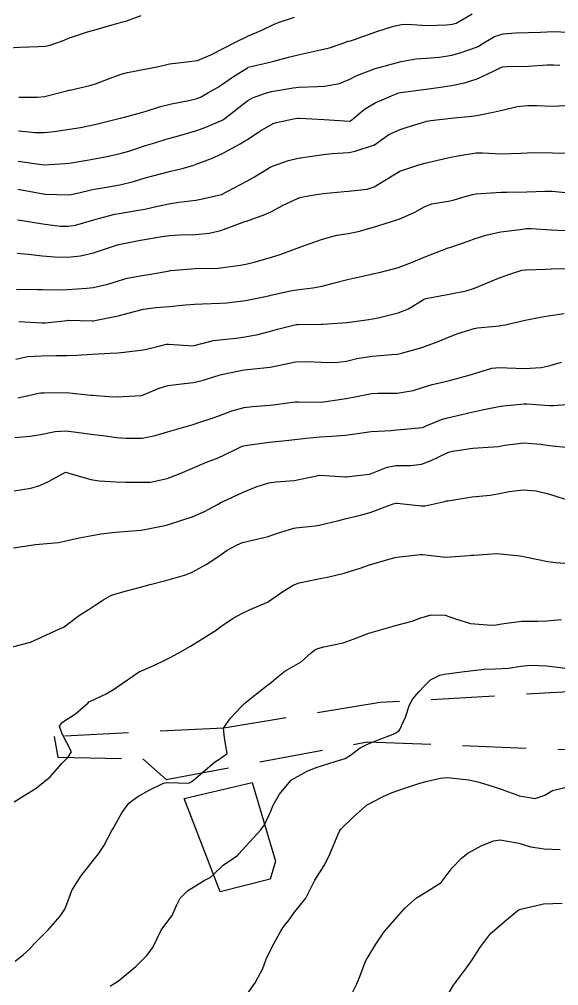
# Model space of a CAD drawing. Header units: metres. Extents: x 298520 to 308411, y 7433745 to 7450750.
# Drawn here: x 300949.8 to 300992.2, y 7448143.8 to 7448219.8 of the extents above; entities that cross this region are included whole.
import ezdxf

# ---------------------------------------------------------------- set-up
doc = ezdxf.new("R2010")
doc.units = ezdxf.units.M
doc.header["$LTSCALE"] = 10
doc.linetypes.add('DASHED', pattern=[0.75, 0.5, -0.25])
for name, color, linetype in [('Curvas de Nivel 1m', 11, 'Continuous'), ('Curvas de Nivel 5m', 15, 'Continuous'), ('Edificações', 30, 'Continuous'), ('Vias Secundárias', 230, 'DASHED')]:
    doc.layers.add(name, color=color, linetype=linetype)

msp = doc.modelspace()

# ---------------------------------------------------------------- linework, layer by layer
at = {"layer": 'Curvas de Nivel 1m', "flags": 128}
for points, elevation in [([(300949.741, 7448211.047), (300951.052, 7448210.924), (300951.74, 7448210.926), (300952.542, 7448211.019), (300953.743, 7448211.18), (300954.619, 7448211.317), (300955.747, 7448211.555), (300957.626, 7448212.026), (300957.752, 7448212.066), (300957.82, 7448212.082), (300958.07, 7448212.147), (300959.391, 7448212.499), (300959.758, 7448212.619), (300960.892, 7448212.988), (300961.764, 7448213.185), (300963.114, 7448213.438), (300963.768, 7448213.606), (300964.098, 7448213.748), (300964.668, 7448214.071), (300965.368, 7448214.475), (300965.783, 7448214.732), (300966.567, 7448215.273), (300967.726, 7448216.031), (300967.803, 7448216.064), (300969.378, 7448216.444), (300969.808, 7448216.554), (300970.949, 7448216.861), (300971.814, 7448217.068), (300973.234, 7448217.386), (300973.818, 7448217.504), (300974.175, 7448217.601), (300975.19, 7448217.946), (300975.662, 7448218.104), (300975.825, 7448218.148), (300976.141, 7448218.251), (300977.832, 7448218.849), (300979.228, 7448219.29), (300979.838, 7448219.43), (300980.282, 7448219.443), (300981.838, 7448219.349), (300983.383, 7448219.391), (300983.839, 7448219.449), (300984.132, 7448219.545), (300984.644, 7448219.832), (300985.406, 7448220.268)], 704), ([(300948.506, 7448217.573), (300949.817, 7448217.646), (300951.276, 7448217.687), (300951.818, 7448217.721), (300952.231, 7448217.803), (300953.318, 7448218.205), (300953.668, 7448218.358), (300953.825, 7448218.414), (300955.169, 7448218.847), (300955.832, 7448219.044), (300957.088, 7448219.414), (300957.837, 7448219.604), (300958.256, 7448219.728), (300959.388, 7448220.135)], 702), ([(300949.768, 7448213.717), (300951.239, 7448213.7), (300951.768, 7448213.749), (300953.546, 7448214.202), (300953.72, 7448214.255), (300953.774, 7448214.269), (300955.339, 7448214.625), (300955.782, 7448214.762), (300956.81, 7448215.143), (300957.793, 7448215.508), (300958.291, 7448215.65), (300959.8, 7448215.933), (300959.965, 7448215.964), (300960.734, 7448216.121), (300961.595, 7448216.322), (300961.805, 7448216.366), (300962.078, 7448216.378), (300963.808, 7448216.589), (300964.842, 7448217.04), (300965.818, 7448217.552), (300966.785, 7448218.046), (300967.828, 7448218.547), (300968.862, 7448218.99), (300969.837, 7448219.455), (300970.229, 7448219.616), (300971.431, 7448219.994)], 703), ([(300949.685, 7448206.48), (300950.962, 7448206.237), (300951.681, 7448206.094), (300951.832, 7448206.076), (300953.68, 7448206.019), (300953.841, 7448206.038), (300954.48, 7448206.192), (300955.448, 7448206.419), (300955.686, 7448206.465), (300956.038, 7448206.526), (300957.69, 7448206.813), (300958.765, 7448207.067), (300959.695, 7448207.349), (300960.298, 7448207.523), (300961.701, 7448207.873), (300962.589, 7448208.097), (300963.449, 7448208.341), (300963.708, 7448208.431), (300964.898, 7448208.885), (300965.715, 7448209.249), (300967.163, 7448210.038), (300967.513, 7448210.247), (300967.728, 7448210.389), (300968.719, 7448211.039), (300969.747, 7448211.628), (300970.029, 7448211.727), (300971.366, 7448211.994), (300971.692, 7448212.052), (300971.754, 7448212.059), (300971.824, 7448212.06), (300973.753, 7448211.96), (300975.751, 7448211.833), (300975.835, 7448211.856), (300975.94, 7448211.938), (300976.933, 7448212.756), (300977.766, 7448213.262), (300979.245, 7448213.898), (300979.629, 7448214.038), (300979.776, 7448214.072), (300981.378, 7448214.275), (300981.78, 7448214.332), (300983.105, 7448214.528), (300983.785, 7448214.626), (300984.791, 7448214.827), (300985.793, 7448215.165), (300986.248, 7448215.363), (300987.185, 7448215.806), (300987.597, 7448216.01), (300987.806, 7448216.09), (300988.146, 7448216.134), (300989.807, 7448216.159), (300991.302, 7448216.261), (300991.808, 7448216.267), (300992.3, 7448216.235)], 706), ([(300949.651, 7448204.066), (300949.859, 7448204.04), (300951.648, 7448203.742), (300953.006, 7448203.569), (300953.646, 7448203.546), (300954.212, 7448203.63), (300955.652, 7448204.065), (300956.022, 7448204.174), (300957.317, 7448204.496), (300957.659, 7448204.561), (300959.019, 7448204.78), (300959.665, 7448204.906), (300960.657, 7448205.131), (300961.671, 7448205.349), (300962.335, 7448205.438), (300963.676, 7448205.61), (300964.067, 7448205.686), (300965.683, 7448206.06), (300967.694, 7448207.103), (300968.281, 7448207.44), (300969.244, 7448208.015), (300969.528, 7448208.188), (300969.706, 7448208.284), (300970.974, 7448208.734), (300971.712, 7448208.897), (300972.808, 7448209.068), (300973.715, 7448209.208), (300974.384, 7448209.285), (300975.717, 7448209.365), (300976.202, 7448209.451), (300977.64, 7448209.921), (300977.7, 7448209.943), (300977.724, 7448209.959), (300978.861, 7448210.778), (300979.742, 7448211.178), (300980.287, 7448211.342), (300981.752, 7448211.802), (300981.808, 7448211.813), (300982.156, 7448211.864), (300983.755, 7448212.045), (300985.356, 7448212.225), (300985.757, 7448212.275), (300987.049, 7448212.518), (300987.762, 7448212.692), (300988.95, 7448212.967), (300989.766, 7448213.056), (300990.486, 7448213.042), (300991.765, 7448213.005), (300993.128, 7448213.091)], 707), ([(300949.625, 7448201.441), (300950.505, 7448201.36), (300951.623, 7448201.235), (300952.556, 7448201.15), (300953.622, 7448201.127), (300954.598, 7448201.215), (300955.626, 7448201.447), (300957.586, 7448202.104), (300957.633, 7448202.123), (300957.657, 7448202.126), (300957.755, 7448202.149), (300959.325, 7448202.444), (300959.637, 7448202.501), (300961.019, 7448202.737), (300961.64, 7448202.825), (300962.413, 7448202.871), (300963.641, 7448202.906), (300964.713, 7448202.999), (300965.645, 7448203.221), (300967.534, 7448203.914), (300967.652, 7448203.96), (300967.856, 7448204.028), (300969.171, 7448204.504), (300969.664, 7448204.731), (300970.498, 7448205.175), (300971.679, 7448205.747), (300971.858, 7448205.81), (300972.675, 7448205.975), (300973.685, 7448206.128), (300975.35, 7448206.28), (300975.687, 7448206.312), (300977.148, 7448206.466), (300977.69, 7448206.651), (300979.703, 7448207.89), (300981.209, 7448208.374), (300981.709, 7448208.506), (300982.575, 7448208.72), (300983.714, 7448208.985), (300984.421, 7448209.128), (300985.718, 7448209.325), (300986.204, 7448209.329), (300987.717, 7448209.246), (300989.236, 7448209.295), (300989.719, 7448209.34), (300990.132, 7448209.353), (300991.719, 7448209.326), (300993.302, 7448209.309)], 708), ([(300949.588, 7448198.596), (300951.249, 7448198.572), (300951.588, 7448198.568), (300953.234, 7448198.56), (300953.588, 7448198.57), (300955.099, 7448198.676), (300955.591, 7448198.739), (300956.766, 7448198.991), (300957.599, 7448199.253), (300958.29, 7448199.456), (300959.607, 7448199.706), (300959.972, 7448199.762), (300961.612, 7448200.052), (300961.663, 7448200.058), (300962.023, 7448200.104), (300963.614, 7448200.232), (300965.42, 7448200.257), (300965.615, 7448200.267), (300967.184, 7448200.477), (300967.618, 7448200.561), (300968.354, 7448200.762), (300969.624, 7448201.124), (300970.303, 7448201.326), (300971.631, 7448201.814), (300972.069, 7448201.983), (300973.639, 7448202.539), (300974.753, 7448202.837), (300975.643, 7448202.985), (300976.45, 7448203.127), (300977.648, 7448203.468), (300978.992, 7448203.9), (300979.49, 7448204.058), (300979.656, 7448204.112), (300980.882, 7448204.66), (300981.671, 7448205.099), (300982.228, 7448205.308), (300983.679, 7448205.552), (300983.914, 7448205.604), (300984.664, 7448205.83), (300985.449, 7448206.058), (300985.686, 7448206.102), (300987.281, 7448206.21), (300987.687, 7448206.222), (300988.116, 7448206.222), (300989.688, 7448206.255), (300991.131, 7448206.313), (300991.688, 7448206.308), (300993.258, 7448206.164)], 709), ([(300949.521, 7448193.094), (300950.475, 7448193.289), (300951.524, 7448193.355), (300952.685, 7448193.373), (300953.525, 7448193.382), (300954.311, 7448193.406), (300955.526, 7448193.483), (300956.939, 7448193.571), (300957.527, 7448193.597), (300958.034, 7448193.639), (300959.53, 7448193.823), (300959.784, 7448193.873), (300960.761, 7448194.118), (300961.378, 7448194.269), (300961.535, 7448194.281), (300963.465, 7448194.15), (300963.534, 7448194.157), (300965.056, 7448194.549), (300965.541, 7448194.622), (300966.839, 7448194.751), (300967.545, 7448194.842), (300968.542, 7448195.031), (300969.552, 7448195.304), (300970.097, 7448195.462), (300971.56, 7448195.808), (300971.723, 7448195.825), (300973.561, 7448195.846), (300973.673, 7448195.847), (300975.149, 7448195.944), (300975.532, 7448195.972), (300975.563, 7448195.975), (300977.264, 7448196.225), (300977.566, 7448196.272), (300978.006, 7448196.352), (300979.571, 7448196.724), (300980.399, 7448197.057), (300981.582, 7448197.796), (300981.753, 7448197.867), (300983.587, 7448198.211), (300984.938, 7448198.478), (300985.591, 7448198.676), (300986.395, 7448199.012), (300987.6, 7448199.512), (300988.359, 7448199.789), (300989.299, 7448200.083), (300989.608, 7448200.13), (300991.188, 7448200.175), (300991.609, 7448200.187), (300993.125, 7448200.22)], 711), ([(300949.691, 7448190.047), (300950.531, 7448190.24), (300951.318, 7448190.409), (300951.495, 7448190.432), (300951.719, 7448190.451), (300953.496, 7448190.464), (300955.42, 7448190.254), (300955.494, 7448190.248), (300955.56, 7448190.245), (300956.842, 7448190.16), (300957.492, 7448190.121), (300957.523, 7448190.119), (300957.974, 7448190.145), (300959.39, 7448190.235), (300959.494, 7448190.262), (300960.796, 7448190.821), (300961.502, 7448191.013), (300962.55, 7448191.141), (300963.505, 7448191.258), (300964.17, 7448191.41), (300965.511, 7448191.826), (300965.692, 7448191.877), (300966.465, 7448192.05), (300967.339, 7448192.217), (300967.515, 7448192.243), (300967.748, 7448192.27), (300969.518, 7448192.468), (300970.786, 7448192.732), (300971.522, 7448192.889), (300972.462, 7448192.915), (300973.522, 7448192.851), (300974.638, 7448192.833), (300975.523, 7448192.94), (300976.323, 7448193.134), (300977.527, 7448193.338), (300979.09, 7448193.458), (300979.529, 7448193.494), (300979.858, 7448193.558), (300980.997, 7448193.875), (300981.408, 7448193.998), (300981.535, 7448194.036), (300982.857, 7448194.537), (300983.548, 7448194.819), (300984.279, 7448195.106), (300985.558, 7448195.504), (300985.822, 7448195.554), (300987.562, 7448195.724), (300987.629, 7448195.731), (300987.998, 7448195.793), (300989.567, 7448196.148), (300990.892, 7448196.435), (300991.571, 7448196.538), (300992.639, 7448196.672)], 712), ([(300949.45, 7448186.919), (300950.648, 7448187.041), (300951.452, 7448187.167), (300952.629, 7448187.387), (300953.455, 7448187.439), (300954.29, 7448187.357), (300955.453, 7448187.191), (300956.361, 7448187.075), (300957.451, 7448186.936), (300958.167, 7448186.866), (300959.45, 7448186.881), (300960.479, 7448187.094), (300961.456, 7448187.384), (300963.281, 7448187.902), (300963.462, 7448187.952), (300963.555, 7448187.986), (300963.831, 7448188.076), (300965.049, 7448188.484), (300965.471, 7448188.628), (300966.515, 7448189.012), (300967.482, 7448189.282), (300968.139, 7448189.374), (300969.485, 7448189.473), (300969.975, 7448189.515), (300971.489, 7448189.722), (300971.735, 7448189.741), (300973.489, 7448189.713), (300973.723, 7448189.724), (300975.154, 7448189.943), (300975.445, 7448189.989), (300975.493, 7448189.996), (300977.107, 7448190.314), (300977.498, 7448190.388), (300977.993, 7448190.407), (300979.498, 7448190.419), (300980.764, 7448190.613), (300981.503, 7448190.859), (300982.266, 7448191.102), (300983.508, 7448191.378), (300985.177, 7448191.825), (300985.514, 7448191.933), (300986.944, 7448192.38), (300987.519, 7448192.444), (300988.146, 7448192.417), (300989.519, 7448192.364), (300990.83, 7448192.447), (300991.521, 7448192.601), (300992.413, 7448192.852)], 713), ([(300949.4, 7448182.726), (300950.705, 7448182.935), (300951.407, 7448183.137), (300952.146, 7448183.485), (300953.423, 7448184.2), (300955.415, 7448183.621), (300956.071, 7448183.516), (300957.412, 7448183.43), (300958.149, 7448183.412), (300959.412, 7448183.4), (300960.114, 7448183.421), (300961.417, 7448183.695), (300962.451, 7448184.095), (300963.42, 7448184.522), (300964.517, 7448184.979), (300965.432, 7448185.338), (300965.929, 7448185.561), (300966.901, 7448186.045), (300967.267, 7448186.22), (300967.445, 7448186.279), (300967.736, 7448186.326), (300969.449, 7448186.57), (300970.748, 7448186.699), (300971.451, 7448186.759), (300972.351, 7448186.876), (300973.453, 7448186.989), (300974.361, 7448187.044), (300975.455, 7448187.117), (300976.179, 7448187.209), (300977.458, 7448187.391), (300979.044, 7448187.482), (300979.459, 7448187.519), (300979.789, 7448187.558), (300981.461, 7448187.72), (300981.579, 7448187.752), (300981.848, 7448187.866), (300982.988, 7448188.337), (300983.472, 7448188.48), (300984.584, 7448188.725), (300985.48, 7448188.945), (300986.183, 7448189.113), (300987.487, 7448189.373), (300987.856, 7448189.426), (300989.49, 7448189.569), (300989.686, 7448189.573), (300991.488, 7448189.434), (300991.798, 7448189.438), (300993.491, 7448189.576)], 714), ([(300949.255, 7448170.454), (300950.666, 7448170.829), (300951.261, 7448171.073), (300952.905, 7448171.841), (300953.271, 7448172.006), (300953.397, 7448172.074), (300953.565, 7448172.197), (300954.532, 7448172.94), (300955.292, 7448173.423), (300955.753, 7448173.718), (300956.445, 7448174.169), (300956.987, 7448174.483), (300957.307, 7448174.609), (300957.938, 7448174.78), (300959.313, 7448175.16), (300960.085, 7448175.353), (300961.319, 7448175.672), (300962.79, 7448176.088), (300963.325, 7448176.293), (300964.481, 7448176.919), (300965.337, 7448177.483), (300965.666, 7448177.73), (300966.148, 7448178.052), (300966.917, 7448178.477), (300967.352, 7448178.656), (300968.46, 7448178.92), (300969.36, 7448179.146), (300970.005, 7448179.362), (300971.37, 7448179.779), (300971.546, 7448179.812), (300973.047, 7448179.965), (300973.374, 7448180.024), (300974.915, 7448180.407), (300975.379, 7448180.528), (300976.52, 7448180.79), (300977.384, 7448181.011), (300979.192, 7448181.694), (300979.392, 7448181.763), (300979.515, 7448181.765), (300981.39, 7448181.537), (300981.717, 7448181.54), (300983.109, 7448181.853), (300983.332, 7448181.912), (300983.394, 7448181.929), (300983.499, 7448181.954), (300985.397, 7448182.261), (300986.809, 7448182.396), (300987.4, 7448182.485), (300988.305, 7448182.689), (300989.403, 7448182.818), (300990.442, 7448182.72), (300991.4, 7448182.485), (300993.21, 7448181.917)], 716), ([(300949.404, 7448158.247), (300950.453, 7448158.903), (300951.124, 7448159.32), (300952.231, 7448160.214), (300953.144, 7448161.272), (300953.608, 7448161.736), (300953.913, 7448162.192), (300953.174, 7448163.613), (300952.946, 7448164.204), (300953.186, 7448164.527), (300954.205, 7448165.178), (300955.202, 7448166.046), (300955.268, 7448166.113), (300955.383, 7448166.178), (300956.628, 7448166.747), (300957.212, 7448167.09), (300958.716, 7448168.138), (300959.014, 7448168.346), (300959.228, 7448168.476), (300960.364, 7448168.99), (300961.242, 7448169.396), (300961.706, 7448169.643), (300962.51, 7448170.091), (300963.257, 7448170.516), (300964.223, 7448171.111), (300965.27, 7448171.775), (300965.437, 7448171.893), (300965.643, 7448172.056), (300966.616, 7448172.714), (300967.289, 7448173.087), (300967.941, 7448173.382), (300969.302, 7448173.955), (300969.34, 7448173.972), (300969.401, 7448174.009), (300970.509, 7448174.8), (300971.316, 7448175.302), (300971.808, 7448175.495), (300973.321, 7448175.804), (300974.136, 7448175.958), (300975.326, 7448176.244), (300976.607, 7448176.65), (300977.333, 7448176.912), (300978.76, 7448177.322), (300979.339, 7448177.471), (300979.684, 7448177.543), (300981.341, 7448177.719), (300981.498, 7448177.712), (300983.34, 7448177.52), (300985.162, 7448177.644), (300985.341, 7448177.659), (300985.501, 7448177.659), (300987.343, 7448177.8), (300989.178, 7448177.609), (300989.341, 7448177.586), (300989.58, 7448177.529), (300991.337, 7448177.159), (300991.991, 7448177.089), (300993.336, 7448176.993)], 717), ([(300949.479, 7448145.724), (300950.118, 7448146.238), (300950.561, 7448146.642), (300950.976, 7448147.079), (300951.542, 7448147.667), (300952.084, 7448148.214), (300953.003, 7448149.243), (300953.388, 7448149.817), (300953.53, 7448150.195), (300953.935, 7448151.28), (300954.493, 7448152.185), (300954.724, 7448152.497), (300955.044, 7448152.918), (300955.605, 7448153.625), (300956.036, 7448154.17), (300956.449, 7448154.787), (300957.081, 7448156.003), (300957.164, 7448156.159), (300957.851, 7448157.399), (300958.419, 7448158.14), (300959.118, 7448158.672), (300960.059, 7448159.185), (300961.129, 7448159.724), (300961.449, 7448159.786), (300963.128, 7448159.735), (300963.374, 7448159.841), (300963.637, 7448160.082), (300965.146, 7448161.38), (300965.568, 7448161.636), (300966.143, 7448162.05), (300965.934, 7448163.29), (300965.85, 7448164.053), (300966.405, 7448164.834), (300967.199, 7448165.678), (300967.562, 7448166.035), (300969.216, 7448167.354), (300969.59, 7448167.636), (300970.026, 7448168.002), (300970.683, 7448168.544), (300971.236, 7448168.856), (300971.954, 7448169.271), (300972.754, 7448169.975), (300973.022, 7448170.205), (300973.256, 7448170.326), (300973.744, 7448170.449), (300975.261, 7448170.755), (300976.116, 7448171.08), (300977.269, 7448171.523), (300978.548, 7448171.901), (300979.107, 7448172.061), (300979.276, 7448172.104), (300980.683, 7448172.475), (300981.285, 7448172.698), (300982.178, 7448172.972), (300983.284, 7448172.936), (300984.089, 7448172.645), (300985.277, 7448172.278), (300986.922, 7448172.158), (300987.277, 7448172.18), (300987.735, 7448172.251), (300989.28, 7448172.479), (300990.557, 7448172.481), (300991.28, 7448172.49), (300992.419, 7448172.601)], 718), ([(300956.937, 7448143.744), (300957.187, 7448143.908), (300957.575, 7448144.151), (300958.955, 7448145.294), (300959.38, 7448145.705), (300959.8, 7448146.122), (300960.308, 7448146.781), (300960.923, 7448148.111), (300960.947, 7448148.157), (300960.994, 7448148.228), (300961.806, 7448149.301), (300962.144, 7448150.099), (300962.447, 7448150.668), (300963.025, 7448151.258), (300964.337, 7448152.07), (300964.798, 7448152.302), (300965.04, 7448152.501), (300965.835, 7448153.268), (300966.94, 7448154.041), (300967.01, 7448154.094), (300967.064, 7448154.152), (300968.767, 7448156.015), (300969.087, 7448156.455), (300969.573, 7448157.53), (300969.754, 7448158.003), (300970.264, 7448158.85), (300971.132, 7448159.931), (300971.162, 7448159.961), (300971.198, 7448159.989), (300972.44, 7448160.677), (300973.143, 7448160.946), (300974.631, 7448161.431), (300975.149, 7448161.583), (300975.411, 7448161.676), (300975.832, 7448161.933), (300976.592, 7448162.495), (300977.166, 7448162.79), (300977.971, 7448163.108), (300979.178, 7448163.589), (300979.393, 7448163.675), (300979.676, 7448163.885), (300980.152, 7448164.921), (300980.485, 7448165.877), (300980.728, 7448166.354), (300981.213, 7448166.916), (300981.669, 7448167.415), (300982.134, 7448167.861), (300982.862, 7448168.22), (300983.23, 7448168.303), (300984.582, 7448168.48), (300985.234, 7448168.567), (300986.352, 7448168.693), (300987.237, 7448168.718), (300988.255, 7448168.773), (300989.24, 7448168.941), (300989.994, 7448169.01), (300991.241, 7448168.956), (300992.124, 7448168.856), (300993.237, 7448168.699)], 719), ([(300975.868, 7448142.992), (300976.327, 7448143.926), (300976.504, 7448144.368), (300976.959, 7448145.566), (300977.074, 7448145.807), (300977.139, 7448145.918), (300977.84, 7448147.052), (300978.393, 7448147.906), (300978.656, 7448148.244), (300979, 7448148.634), (300980.095, 7448149.884), (300981.021, 7448150.69), (300981.753, 7448151.135), (300982.885, 7448151.851), (300982.967, 7448151.918), (300983.035, 7448152.001), (300983.828, 7448153.062), (300984.562, 7448153.828), (300985.067, 7448154.201), (300986.1, 7448154.782), (300987.077, 7448155.192), (300987.607, 7448155.266), (300989.075, 7448154.993), (300990.009, 7448154.703), (300991.071, 7448154.545), (300992.31, 7448154.498)], 721), ([(300983.571, 7448143.203), (300983.946, 7448143.835), (300984.957, 7448145.198), (300985.226, 7448145.551), (300985.4, 7448145.816), (300986.014, 7448146.768), (300986.79, 7448147.802), (300986.88, 7448147.905), (300986.986, 7448148.006), (300987.943, 7448148.847), (300989.012, 7448149.72), (300989.05, 7448149.742), (300989.129, 7448149.778), (300991.018, 7448150.217), (300992.48, 7448150.274)], 722)]:
    msp.add_lwpolyline(points, dxfattribs=dict(at, elevation=elevation))
at = {"layer": 'Curvas de Nivel 5m', "flags": 128}
for points, elevation in [([(300949.709, 7448208.683), (300951.537, 7448208.4), (300951.705, 7448208.388), (300953.429, 7448208.482), (300953.708, 7448208.513), (300955.137, 7448208.76), (300955.713, 7448208.86), (300956.819, 7448209.06), (300957.72, 7448209.266), (300958.4, 7448209.466), (300959.729, 7448209.896), (300959.909, 7448209.95), (300960.455, 7448210.123), (300961.424, 7448210.425), (300961.737, 7448210.513), (300962.303, 7448210.666), (300963.743, 7448211.086), (300964.473, 7448211.342), (300965.751, 7448211.906), (300965.849, 7448211.961), (300965.977, 7448212.057), (300967.767, 7448213.454), (300968.133, 7448213.662), (300969.158, 7448214.016), (300969.629, 7448214.157), (300969.776, 7448214.188), (300971.338, 7448214.436), (300971.78, 7448214.486), (300973.207, 7448214.543), (300973.782, 7448214.573), (300974.961, 7448214.773), (300975.791, 7448215.118), (300976.327, 7448215.403), (300977.648, 7448215.922), (300977.761, 7448215.963), (300977.803, 7448215.977), (300977.888, 7448216.003), (300979.809, 7448216.521), (300980.972, 7448216.718), (300981.812, 7448216.786), (300982.82, 7448216.862), (300983.815, 7448217.017), (300984.451, 7448217.199), (300985.822, 7448217.681), (300985.917, 7448217.724), (300986.054, 7448217.818), (300987.145, 7448218.492), (300987.832, 7448218.701), (300988.831, 7448218.783), (300989.833, 7448218.799), (300990.77, 7448218.824), (300991.834, 7448218.865), (300992.932, 7448218.831)], 705), ([(300949.757, 7448196.051), (300951.559, 7448195.939), (300951.841, 7448195.944), (300953.562, 7448196.145), (300953.613, 7448196.148), (300955.562, 7448196.107), (300955.631, 7448196.11), (300955.993, 7448196.174), (300957.566, 7448196.496), (300958.852, 7448196.855), (300959.572, 7448197.033), (300960.544, 7448197.149), (300961.574, 7448197.241), (300962.859, 7448197.374), (300963.576, 7448197.431), (300964.2, 7448197.451), (300965.577, 7448197.496), (300966.109, 7448197.523), (300967.579, 7448197.698), (300969.161, 7448198.016), (300969.488, 7448198.108), (300969.585, 7448198.128), (300971.129, 7448198.456), (300971.591, 7448198.537), (300972.862, 7448198.703), (300973.596, 7448198.839), (300974.479, 7448199.072), (300975.604, 7448199.361), (300976.078, 7448199.464), (300977.611, 7448199.809), (300977.702, 7448199.828), (300978.101, 7448199.913), (300979.617, 7448200.313), (300980.752, 7448200.748), (300981.625, 7448201.118), (300983.527, 7448201.842), (300983.633, 7448201.878), (300985.088, 7448202.376), (300985.64, 7448202.574), (300986.578, 7448202.876), (300987.646, 7448203.104), (300989.179, 7448203.308), (300989.649, 7448203.368), (300990.037, 7448203.378), (300991.648, 7448203.268), (300992.143, 7448203.25), (300993.648, 7448203.206)], 710), ([(300949.343, 7448178.25), (300951.069, 7448178.511), (300951.348, 7448178.538), (300952.884, 7448178.673), (300953.351, 7448178.758), (300954.513, 7448179.031), (300955.358, 7448179.195), (300956.2, 7448179.332), (300957.363, 7448179.478), (300957.98, 7448179.534), (300959.366, 7448179.642), (300959.786, 7448179.706), (300961.372, 7448180.036), (300961.43, 7448180.051), (300961.617, 7448180.106), (300963.379, 7448180.673), (300964.352, 7448181.102), (300965.389, 7448181.666), (300965.646, 7448181.801), (300966.17, 7448182.052), (300966.994, 7448182.447), (300967.399, 7448182.631), (300968.416, 7448183.037), (300969.406, 7448183.351), (300969.985, 7448183.426), (300971.408, 7448183.535), (300973.413, 7448183.96), (300975.412, 7448183.829), (300975.522, 7448183.829), (300976.391, 7448183.93), (300977.296, 7448184.04), (300977.415, 7448184.073), (300978.73, 7448184.594), (300979.425, 7448184.717), (300980.584, 7448184.72), (300981.427, 7448184.829), (300982.17, 7448185.125), (300983.441, 7448185.729), (300983.528, 7448185.762), (300983.861, 7448185.844), (300985.446, 7448186.096), (300987.064, 7448186.186), (300987.447, 7448186.211), (300987.972, 7448186.316), (300989.45, 7448186.515), (300990.81, 7448186.396), (300991.448, 7448186.288), (300993.053, 7448186.128)], 715), ([(300967.769, 7448143.189), (300968.35, 7448144.019), (300968.954, 7448145.134), (300969.173, 7448145.796), (300969.259, 7448146.007), (300969.846, 7448147.135), (300970.308, 7448147.997), (300970.578, 7448148.413), (300971.003, 7448148.962), (300971.431, 7448149.563), (300971.786, 7448149.982), (300972.332, 7448150.665), (300972.977, 7448151.971), (300972.993, 7448152.011), (300973.035, 7448152.092), (300973.757, 7448153.254), (300974.139, 7448153.954), (300974.855, 7448155.718), (300974.958, 7448155.942), (300975.085, 7448156.108), (300976.01, 7448157.015), (300977.011, 7448157.921), (300977.066, 7448157.958), (300977.104, 7448157.984), (300978.361, 7448158.655), (300979.119, 7448158.988), (300979.783, 7448159.224), (300981.13, 7448159.672), (300981.278, 7448159.721), (300981.787, 7448159.863), (300982.877, 7448160.111), (300983.136, 7448160.151), (300983.459, 7448160.168), (300985.135, 7448159.992), (300985.951, 7448159.812), (300987.128, 7448159.445), (300987.672, 7448159.248), (300989.117, 7448158.737), (300990.367, 7448158.508), (300991.118, 7448158.778), (300991.719, 7448159.149), (300993.129, 7448159.491)], 720)]:
    msp.add_lwpolyline(points, dxfattribs=dict(at, elevation=elevation))
at = {"layer": 'Edificações'}
msp.add_lwpolyline([(300968.108, 7448159.77), (300969.948, 7448153.59), (300969.529, 7448152.17), (300965.599, 7448151.167), (300962.755, 7448158.518)], close=True, dxfattribs=at)
at = {"layer": 'Vias Secundárias', "elevation": 719.367}
msp.add_lwpolyline([(301054.367, 7448181.239), (301020.171, 7448169.891), (301002.144, 7448167.416), (300978.178, 7448166.068), (300965.873, 7448164.064), (300952.542, 7448163.389), (300952.829, 7448161.764), (300959.517, 7448161.629), (300961.341, 7448160.01), (300977.149, 7448162.978), (300994.375, 7448162.303), (301013.263, 7448165.068), (301026.369, 7448168.104), (301041.656, 7448174.128), (301048.276, 7448176.153), (301054.27, 7448177.703)], dxfattribs=at)

doc.saveas('drawing.dxf')
